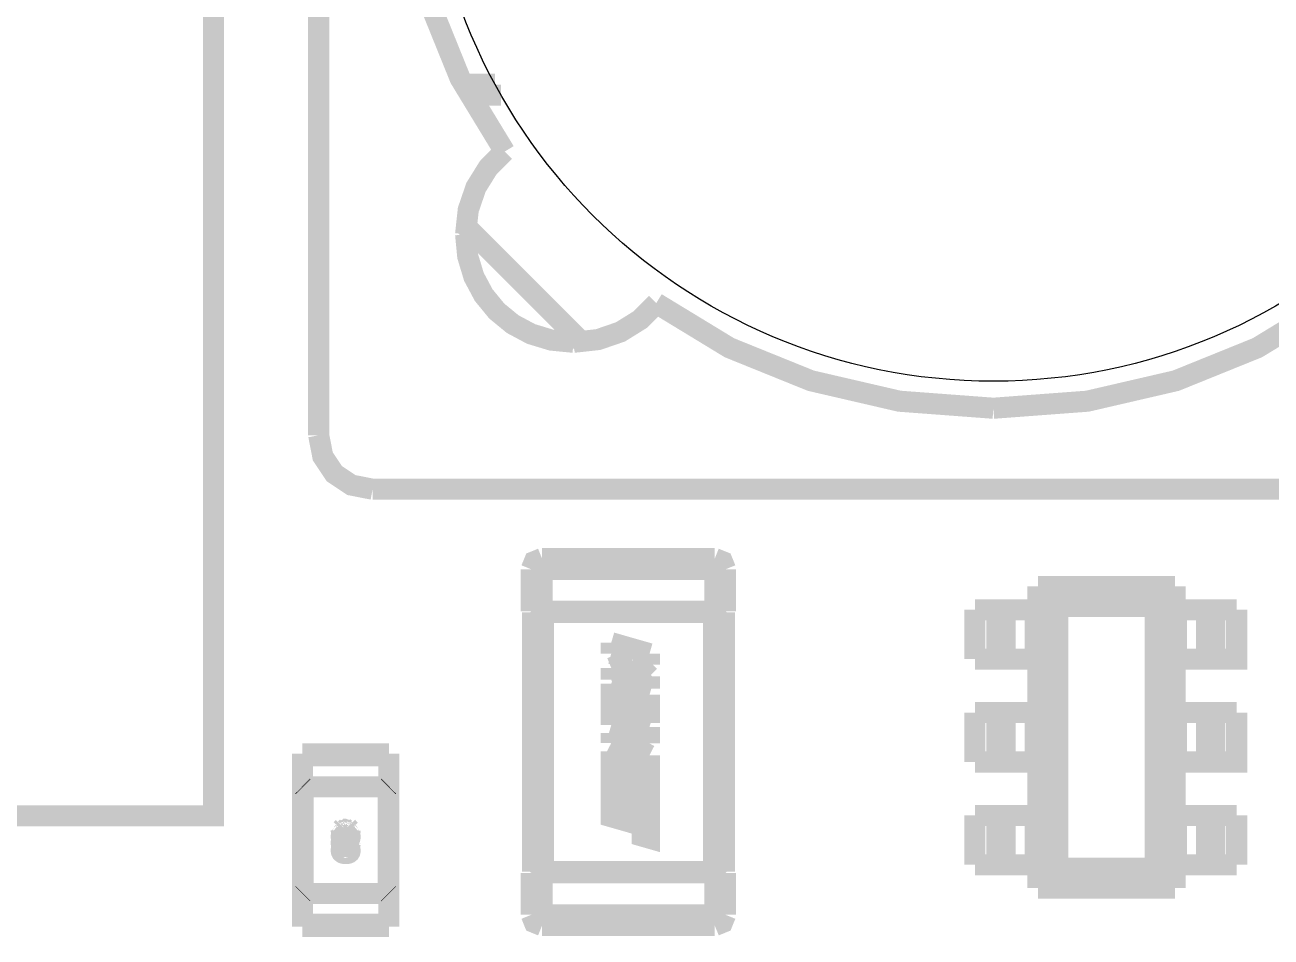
# Model space of a CAD drawing. Header units: inches. Extents: x -2.66 to 2.66, y -1.71 to 1.71.
# Drawn here: x 0.5274 to 1.0001, y -1.0771 to -0.7312 of the extents above; entities that cross this region are included whole.
import ezdxf

# ---------------------------------------------------------------- set-up
doc = ezdxf.new("R2010")
doc.units = ezdxf.units.IN
doc.layers.get('0').update_dxf_attribs({"linetype": 'CONTINUOUS'})

msp = doc.modelspace()

# ---------------------------------------------------------------- linework, layer by layer
at = {"const_width": 0.008}
for points in [[(0.638843, -0.886835), (0.638843, -0.415969)], [(0.638843, -0.886835), (0.638843, -0.415969)], [(0.638843, -0.886835), (0.638843, -0.415969)], [(0.57293, -0.621413), (0.59893, -0.621413), (0.59893, -1.031173), (0.207889, -1.031173), (0.207889, -0.621413), (0.233889, -0.621413)], [(0.57293, -0.621413), (0.59893, -0.621413), (0.59893, -1.031173), (0.207889, -1.031173), (0.207889, -0.621413), (0.233889, -0.621413)], [(0.57293, -0.621413), (0.59893, -0.621413), (0.59893, -1.031173), (0.207889, -1.031173), (0.207889, -0.621413), (0.233889, -0.621413)], [(0.669551, -0.651402), (0.672221, -0.687056), (0.679991, -0.720612), (0.692497, -0.751532), (0.70938, -0.779278)], [(0.669551, -0.651402), (0.672221, -0.687056), (0.679991, -0.720612), (0.692497, -0.751532), (0.70938, -0.779278)], [(0.669551, -0.651402), (0.672221, -0.687056), (0.679991, -0.720612), (0.692497, -0.751532), (0.70938, -0.779278)], [(0.69416, -0.753764), (0.705724, -0.753764)], [(0.69416, -0.753764), (0.705724, -0.753764)], [(0.69416, -0.753764), (0.705724, -0.753764)], [(0.708, -0.757858), (0.696303, -0.757858)], [(0.708, -0.757858), (0.696303, -0.757858)], [(0.708, -0.757858), (0.696303, -0.757858)], [(0.694565, -0.81064), (0.695579, -0.801339), (0.698497, -0.792853), (0.703133, -0.785395), (0.709301, -0.779183)], [(0.694565, -0.81064), (0.695579, -0.801339), (0.698497, -0.792853), (0.703133, -0.785395), (0.709301, -0.779183)], [(0.694565, -0.81064), (0.695579, -0.801339), (0.698497, -0.792853), (0.703133, -0.785395), (0.709301, -0.779183)], [(0.694565, -0.81064), (0.69538, -0.819012), (0.697724, -0.826754), (0.701448, -0.833716), (0.706401, -0.839749), (0.712433, -0.844702), (0.719396, -0.848426), (0.727138, -0.85077), (0.73551, -0.851585)], [(0.694565, -0.81064), (0.69538, -0.819012), (0.697724, -0.826754), (0.701448, -0.833716), (0.706401, -0.839749), (0.712433, -0.844702), (0.719396, -0.848426), (0.727138, -0.85077), (0.73551, -0.851585)], [(0.694565, -0.81064), (0.69538, -0.819012), (0.697724, -0.826754), (0.701448, -0.833716), (0.706401, -0.839749), (0.712433, -0.844702), (0.719396, -0.848426), (0.727138, -0.85077), (0.73551, -0.851585)], [(0.694681, -0.807555), (0.738594, -0.851468)], [(0.694681, -0.807555), (0.738594, -0.851468)], [(0.694681, -0.807555), (0.738594, -0.851468)], [(0.766967, -0.836849), (0.760755, -0.843017), (0.753297, -0.847653), (0.74481, -0.85057), (0.73551, -0.851585)], [(0.766967, -0.836849), (0.760755, -0.843017), (0.753297, -0.847653), (0.74481, -0.85057), (0.73551, -0.851585)], [(0.766967, -0.836849), (0.760755, -0.843017), (0.753297, -0.847653), (0.74481, -0.85057), (0.73551, -0.851585)], [(0.766871, -0.836769), (0.794617, -0.853652), (0.825537, -0.866159), (0.859094, -0.873928), (0.894748, -0.876598)], [(0.766871, -0.836769), (0.794617, -0.853652), (0.825537, -0.866159), (0.859094, -0.873928), (0.894748, -0.876598)], [(0.766871, -0.836769), (0.794617, -0.853652), (0.825537, -0.866159), (0.859094, -0.873928), (0.894748, -0.876598)], [(1.022625, -0.836769), (0.994879, -0.853652), (0.963959, -0.866159), (0.930402, -0.873928), (0.894748, -0.876598)], [(1.022625, -0.836769), (0.994879, -0.853652), (0.963959, -0.866159), (0.930402, -0.873928), (0.894748, -0.876598)], [(1.022625, -0.836769), (0.994879, -0.853652), (0.963959, -0.866159), (0.930402, -0.873928), (0.894748, -0.876598)], [(0.638843, -0.886835), (0.640422, -0.894892), (0.64476, -0.901389), (0.651258, -0.905728), (0.659315, -0.907307)], [(0.638843, -0.886835), (0.640422, -0.894892), (0.64476, -0.901389), (0.651258, -0.905728), (0.659315, -0.907307)], [(0.638843, -0.886835), (0.640422, -0.894892), (0.64476, -0.901389), (0.651258, -0.905728), (0.659315, -0.907307)], [(1.130181, -0.907307), (0.659315, -0.907307)], [(1.130181, -0.907307), (0.659315, -0.907307)], [(1.130181, -0.907307), (0.659315, -0.907307)], [(0.719469, -0.937669), (0.720652, -0.934757), (0.723563, -0.933574)], [(0.719469, -0.937669), (0.720652, -0.934757), (0.723563, -0.933574)], [(0.719469, -0.937669), (0.720652, -0.934757), (0.723563, -0.933574)], [(0.789075, -0.933574), (0.723563, -0.933574)], [(0.723563, -0.933574), (0.723563, -0.937669)], [(0.789075, -0.933574), (0.723563, -0.933574)], [(0.723563, -0.933574), (0.723563, -0.937669)], [(0.789075, -0.933574), (0.723563, -0.933574)], [(0.723563, -0.933574), (0.723563, -0.937669)], [(0.79317, -0.937669), (0.791986, -0.934757), (0.789075, -0.933574)], [(0.79317, -0.937669), (0.789075, -0.937669), (0.789075, -0.933574)], [(0.79317, -0.937669), (0.791986, -0.934757), (0.789075, -0.933574)], [(0.79317, -0.937669), (0.789075, -0.937669), (0.789075, -0.933574)], [(0.79317, -0.937669), (0.791986, -0.934757), (0.789075, -0.933574)], [(0.79317, -0.937669), (0.789075, -0.937669), (0.789075, -0.933574)], [(0.719469, -0.937669), (0.719469, -0.953555)], [(0.723563, -0.937669), (0.719469, -0.937669)], [(0.719469, -0.937669), (0.719469, -0.953555)], [(0.723563, -0.937669), (0.719469, -0.937669)], [(0.719469, -0.937669), (0.719469, -0.953555)], [(0.723563, -0.937669), (0.719469, -0.937669)], [(0.723563, -0.953555), (0.723563, -0.937669), (0.789075, -0.937669), (0.789075, -0.953555)], [(0.723563, -0.953555), (0.723563, -0.937669), (0.789075, -0.937669), (0.789075, -0.953555)], [(0.723563, -0.953555), (0.723563, -0.937669), (0.789075, -0.937669), (0.789075, -0.953555)], [(0.79317, -0.953555), (0.79317, -0.937669)], [(0.79317, -0.953555), (0.79317, -0.937669)], [(0.79317, -0.953555), (0.79317, -0.937669)], [(0.963638, -0.944178), (0.911638, -0.944178)], [(0.919209, -0.951748), (0.911638, -0.944178)], [(0.911638, -0.944178), (0.911638, -0.953018)], [(0.963638, -0.944178), (0.911638, -0.944178)], [(0.919209, -0.951748), (0.911638, -0.944178)], [(0.911638, -0.944178), (0.911638, -0.953018)], [(0.963638, -0.944178), (0.911638, -0.944178)], [(0.919209, -0.951748), (0.911638, -0.944178)], [(0.911638, -0.944178), (0.911638, -0.953018)], [(0.963638, -0.944178), (0.956067, -0.951748)], [(0.963638, -0.944178), (0.956067, -0.951748)], [(0.963638, -0.944178), (0.956067, -0.951748)], [(0.963638, -0.953018), (0.963638, -0.944178)], [(0.963638, -0.953018), (0.963638, -0.944178)], [(0.963638, -0.953018), (0.963638, -0.944178)], [(0.719469, -0.953555), (0.719944, -0.954046)], [(0.723563, -0.953555), (0.719469, -0.953555)], [(0.719469, -0.953555), (0.719944, -0.954046)], [(0.723563, -0.953555), (0.719469, -0.953555)], [(0.719469, -0.953555), (0.719944, -0.954046)], [(0.723563, -0.953555), (0.719469, -0.953555)], [(0.723563, -0.953555), (0.723563, -0.954046)], [(0.789075, -0.953555), (0.723563, -0.953555)], [(0.723563, -0.953555), (0.723563, -0.954046)], [(0.789075, -0.953555), (0.723563, -0.953555)], [(0.723563, -0.953555), (0.723563, -0.954046)], [(0.789075, -0.953555), (0.723563, -0.953555)], [(0.789075, -0.953555), (0.789075, -0.954046)], [(0.79317, -0.953555), (0.789075, -0.953555)], [(0.789075, -0.953555), (0.789075, -0.954046)], [(0.79317, -0.953555), (0.789075, -0.953555)], [(0.789075, -0.953555), (0.789075, -0.954046)], [(0.79317, -0.953555), (0.789075, -0.953555)], [(0.79317, -0.953555), (0.792694, -0.954046)], [(0.79317, -0.953555), (0.792694, -0.954046)], [(0.79317, -0.953555), (0.792694, -0.954046)], [(0.887718, -0.971738), (0.887718, -0.953018)], [(0.887718, -0.953018), (0.896038, -0.953018)], [(0.887718, -0.971738), (0.887718, -0.953018)], [(0.887718, -0.953018), (0.896038, -0.953018)], [(0.887718, -0.971738), (0.887718, -0.953018)], [(0.887718, -0.953018), (0.896038, -0.953018)], [(0.896038, -0.953018), (0.899158, -0.953018)], [(0.896038, -0.971738), (0.896038, -0.953018)], [(0.896038, -0.953018), (0.899158, -0.953018)], [(0.896038, -0.971738), (0.896038, -0.953018)], [(0.896038, -0.953018), (0.899158, -0.953018)], [(0.896038, -0.971738), (0.896038, -0.953018)], [(0.899158, -0.953018), (0.899158, -0.971738), (0.910598, -0.971738)], [(0.899158, -0.953018), (0.910598, -0.953018)], [(0.899158, -0.953018), (0.899158, -0.971738), (0.910598, -0.971738)], [(0.899158, -0.953018), (0.910598, -0.953018)], [(0.899158, -0.953018), (0.899158, -0.971738), (0.910598, -0.971738)], [(0.899158, -0.953018), (0.910598, -0.953018)], [(0.910598, -0.953018), (0.912017, -0.953018)], [(0.910598, -0.971738), (0.910598, -0.953018)], [(0.910598, -0.953018), (0.912017, -0.953018)], [(0.910598, -0.971738), (0.910598, -0.953018)], [(0.910598, -0.953018), (0.912017, -0.953018)], [(0.910598, -0.971738), (0.910598, -0.953018)], [(0.912017, -0.953018), (0.912017, -0.971738)], [(0.912017, -0.953018), (0.912017, -0.971738)], [(0.912017, -0.953018), (0.912017, -0.971738)], [(0.956067, -1.051007), (0.919209, -1.051007), (0.919209, -0.951748), (0.956067, -0.951748)], [(0.956067, -1.051007), (0.919209, -1.051007), (0.919209, -0.951748), (0.956067, -0.951748)], [(0.956067, -1.051007), (0.919209, -1.051007), (0.919209, -0.951748), (0.956067, -0.951748)], [(0.956067, -1.051007), (0.956067, -0.951748)], [(0.956067, -1.051007), (0.956067, -0.951748)], [(0.956067, -1.051007), (0.956067, -0.951748)], [(0.963259, -0.971738), (0.963259, -0.953018)], [(0.964158, -0.953018), (0.963259, -0.953018)], [(0.963259, -0.971738), (0.963259, -0.953018)], [(0.964158, -0.953018), (0.963259, -0.953018)], [(0.963259, -0.971738), (0.963259, -0.953018)], [(0.964158, -0.953018), (0.963259, -0.953018)], [(0.975598, -0.953018), (0.964158, -0.953018)], [(0.964158, -0.953018), (0.964158, -0.971738)], [(0.975598, -0.953018), (0.964158, -0.953018)], [(0.964158, -0.953018), (0.964158, -0.971738)], [(0.975598, -0.953018), (0.964158, -0.953018)], [(0.964158, -0.953018), (0.964158, -0.971738)], [(0.975598, -0.971738), (0.975598, -0.953018)], [(0.978718, -0.953018), (0.975598, -0.953018)], [(0.975598, -0.971738), (0.975598, -0.953018)], [(0.978718, -0.953018), (0.975598, -0.953018)], [(0.975598, -0.971738), (0.975598, -0.953018)], [(0.978718, -0.953018), (0.975598, -0.953018)], [(0.987038, -0.953018), (0.987038, -0.971738), (0.978718, -0.971738)], [(0.987038, -0.953018), (0.978718, -0.953018)], [(0.978718, -0.953018), (0.978718, -0.971738)], [(0.987038, -0.953018), (0.987038, -0.971738), (0.978718, -0.971738)], [(0.987038, -0.953018), (0.978718, -0.953018)], [(0.978718, -0.953018), (0.978718, -0.971738)], [(0.987038, -0.953018), (0.987038, -0.971738), (0.978718, -0.971738)], [(0.987038, -0.953018), (0.978718, -0.953018)], [(0.978718, -0.953018), (0.978718, -0.971738)], [(0.719656, -0.954047), (0.721721, -0.954044)], [(0.719656, -0.954047), (0.721721, -0.954044)], [(0.719656, -0.954047), (0.721721, -0.954044)], [(0.719919, -0.954045), (0.719919, -1.052316)], [(0.719919, -0.954045), (0.719919, -1.052316)], [(0.719919, -0.954045), (0.719919, -1.052316)], [(0.723785, -0.954047), (0.721721, -0.954044)], [(0.723785, -0.954047), (0.721721, -0.954044)], [(0.723785, -0.954047), (0.721721, -0.954044)], [(0.723563, -0.954046), (0.724014, -0.954045)], [(0.723563, -0.954046), (0.724014, -0.954045)], [(0.723563, -0.954046), (0.724014, -0.954045)], [(0.724014, -0.954045), (0.724055, -0.954045)], [(0.724014, -0.954045), (0.724055, -0.954045)], [(0.724014, -0.954045), (0.724055, -0.954045)], [(0.788584, -0.954045), (0.724055, -0.954045)], [(0.724055, -1.052316), (0.724055, -0.954045)], [(0.788584, -0.954045), (0.724055, -0.954045)], [(0.724055, -1.052316), (0.724055, -0.954045)], [(0.788584, -0.954045), (0.724055, -0.954045)], [(0.724055, -1.052316), (0.724055, -0.954045)], [(0.788584, -0.954045), (0.788625, -0.954045)], [(0.788584, -0.954045), (0.788584, -1.052316)], [(0.788584, -0.954045), (0.788625, -0.954045)], [(0.788584, -0.954045), (0.788584, -1.052316)], [(0.788584, -0.954045), (0.788625, -0.954045)], [(0.788584, -0.954045), (0.788584, -1.052316)], [(0.788625, -0.954045), (0.789075, -0.954046)], [(0.788625, -0.954045), (0.789075, -0.954046)], [(0.788625, -0.954045), (0.789075, -0.954046)], [(0.789152, -0.954046), (0.790917, -0.954037)], [(0.789152, -0.954046), (0.790917, -0.954037)], [(0.789152, -0.954046), (0.790917, -0.954037)], [(0.792683, -0.954046), (0.790917, -0.954037)], [(0.792683, -0.954046), (0.790917, -0.954037)], [(0.792683, -0.954046), (0.790917, -0.954037)], [(0.792719, -0.954045), (0.792719, -1.052316)], [(0.792719, -0.954045), (0.792719, -1.052316)], [(0.792719, -0.954045), (0.792719, -1.052316)], [(0.749809, -0.965511), (0.764325, -0.969683)], [(0.749809, -0.969643), (0.749809, -0.965511)], [(0.749809, -0.965511), (0.764325, -0.969683)], [(0.749809, -0.969643), (0.749809, -0.965511)], [(0.749809, -0.965511), (0.764325, -0.969683)], [(0.749809, -0.969643), (0.749809, -0.965511)], [(0.757691, -0.971902), (0.749809, -0.969643)], [(0.757691, -0.971902), (0.749809, -0.969643)], [(0.757691, -0.971902), (0.749809, -0.969643)], [(0.749809, -0.975065), (0.757691, -0.971902)], [(0.749809, -0.975065), (0.757691, -0.971902)], [(0.749809, -0.975065), (0.757691, -0.971902)], [(0.758135, -0.972042), (0.764325, -0.978211)], [(0.764325, -0.973816), (0.758135, -0.972042)], [(0.758135, -0.972042), (0.764325, -0.978211)], [(0.764325, -0.973816), (0.758135, -0.972042)], [(0.758135, -0.972042), (0.764325, -0.978211)], [(0.764325, -0.973816), (0.758135, -0.972042)], [(0.764325, -0.969683), (0.764325, -0.973816)], [(0.764325, -0.969683), (0.764325, -0.973816)], [(0.764325, -0.969683), (0.764325, -0.973816)], [(0.887718, -0.971738), (0.896038, -0.971738)], [(0.887718, -0.971738), (0.896038, -0.971738)], [(0.887718, -0.971738), (0.896038, -0.971738)], [(0.896038, -0.971738), (0.899158, -0.971738)], [(0.896038, -0.971738), (0.899158, -0.971738)], [(0.896038, -0.971738), (0.899158, -0.971738)], [(0.910598, -0.971738), (0.912017, -0.971738)], [(0.910598, -0.971738), (0.912017, -0.971738)], [(0.910598, -0.971738), (0.912017, -0.971738)], [(0.911638, -0.971738), (0.911638, -0.992018)], [(0.911638, -0.971738), (0.911638, -0.992018)], [(0.911638, -0.971738), (0.911638, -0.992018)], [(0.964158, -0.971738), (0.963259, -0.971738)], [(0.964158, -0.971738), (0.963259, -0.971738)], [(0.964158, -0.971738), (0.963259, -0.971738)], [(0.963638, -0.992018), (0.963638, -0.971738)], [(0.963638, -0.992018), (0.963638, -0.971738)], [(0.963638, -0.992018), (0.963638, -0.971738)], [(0.975598, -0.971738), (0.964158, -0.971738)], [(0.975598, -0.971738), (0.964158, -0.971738)], [(0.975598, -0.971738), (0.964158, -0.971738)], [(0.978718, -0.971738), (0.975598, -0.971738)], [(0.978718, -0.971738), (0.975598, -0.971738)], [(0.978718, -0.971738), (0.975598, -0.971738)], [(0.749809, -0.979482), (0.749809, -0.975065)], [(0.749809, -0.979482), (0.749809, -0.975065)], [(0.749809, -0.979482), (0.749809, -0.975065)], [(0.757691, -0.976215), (0.749809, -0.979482)], [(0.757691, -0.976215), (0.749809, -0.979482)], [(0.757691, -0.976215), (0.749809, -0.979482)], [(0.764325, -0.982988), (0.757691, -0.976215)], [(0.764325, -0.982988), (0.757691, -0.976215)], [(0.764325, -0.982988), (0.757691, -0.976215)], [(0.749809, -0.981102), (0.764325, -0.985275)], [(0.749809, -0.996741), (0.749809, -0.981102)], [(0.749809, -0.981102), (0.764325, -0.985275)], [(0.749809, -0.996741), (0.749809, -0.981102)], [(0.749809, -0.981102), (0.764325, -0.985275)], [(0.749809, -0.996741), (0.749809, -0.981102)], [(0.764325, -0.978211), (0.764325, -0.982988)], [(0.764325, -0.978211), (0.764325, -0.982988)], [(0.764325, -0.978211), (0.764325, -0.982988)], [(0.752571, -0.986022), (0.752571, -0.994069)], [(0.756179, -0.98705), (0.752571, -0.986022)], [(0.752571, -0.986022), (0.752571, -0.994069)], [(0.756179, -0.98705), (0.752571, -0.986022)], [(0.752571, -0.986022), (0.752571, -0.994069)], [(0.756179, -0.98705), (0.752571, -0.986022)], [(0.756179, -0.99328), (0.756179, -0.98705)], [(0.756179, -0.99328), (0.756179, -0.98705)], [(0.756179, -0.99328), (0.756179, -0.98705)], [(0.764325, -0.985275), (0.764325, -0.996)], [(0.764325, -0.985275), (0.764325, -0.996)], [(0.764325, -0.985275), (0.764325, -0.996)], [(0.758862, -0.987815), (0.758862, -0.994046)], [(0.761562, -0.988601), (0.758862, -0.987815)], [(0.758862, -0.987815), (0.758862, -0.994046)], [(0.761562, -0.988601), (0.758862, -0.987815)], [(0.758862, -0.987815), (0.758862, -0.994046)], [(0.761562, -0.988601), (0.758862, -0.987815)], [(0.761562, -0.995215), (0.761562, -0.988601)], [(0.761562, -0.995215), (0.761562, -0.988601)], [(0.761562, -0.995215), (0.761562, -0.988601)], [(0.752571, -0.994069), (0.764325, -0.997448)], [(0.752571, -0.994069), (0.764325, -0.997448)], [(0.752571, -0.994069), (0.764325, -0.997448)], [(0.758862, -0.994046), (0.756179, -0.99328)], [(0.758862, -0.994046), (0.756179, -0.99328)], [(0.758862, -0.994046), (0.756179, -0.99328)], [(0.764325, -0.996), (0.761562, -0.995215)], [(0.764325, -0.996), (0.761562, -0.995215)], [(0.764325, -0.996), (0.761562, -0.995215)], [(0.887718, -1.010738), (0.887718, -0.992018)], [(0.887718, -0.992018), (0.896038, -0.992018)], [(0.887718, -1.010738), (0.887718, -0.992018)], [(0.887718, -0.992018), (0.896038, -0.992018)], [(0.887718, -1.010738), (0.887718, -0.992018)], [(0.887718, -0.992018), (0.896038, -0.992018)], [(0.896038, -0.992018), (0.899158, -0.992018)], [(0.896038, -1.010738), (0.896038, -0.992018)], [(0.896038, -0.992018), (0.899158, -0.992018)], [(0.896038, -1.010738), (0.896038, -0.992018)], [(0.896038, -0.992018), (0.899158, -0.992018)], [(0.896038, -1.010738), (0.896038, -0.992018)], [(0.899158, -0.992018), (0.899158, -1.010738), (0.910598, -1.010738)], [(0.899158, -0.992018), (0.910598, -0.992018)], [(0.899158, -0.992018), (0.899158, -1.010738), (0.910598, -1.010738)], [(0.899158, -0.992018), (0.910598, -0.992018)], [(0.899158, -0.992018), (0.899158, -1.010738), (0.910598, -1.010738)], [(0.899158, -0.992018), (0.910598, -0.992018)], [(0.910598, -0.992018), (0.912017, -0.992018)], [(0.910598, -1.010738), (0.910598, -0.992018)], [(0.910598, -0.992018), (0.912017, -0.992018)], [(0.910598, -1.010738), (0.910598, -0.992018)], [(0.910598, -0.992018), (0.912017, -0.992018)], [(0.910598, -1.010738), (0.910598, -0.992018)], [(0.912017, -0.992018), (0.912017, -1.010738)], [(0.912017, -0.992018), (0.912017, -1.010738)], [(0.912017, -0.992018), (0.912017, -1.010738)], [(0.963259, -1.010738), (0.963259, -0.992018)], [(0.964158, -0.992018), (0.963259, -0.992018)], [(0.963259, -1.010738), (0.963259, -0.992018)], [(0.964158, -0.992018), (0.963259, -0.992018)], [(0.963259, -1.010738), (0.963259, -0.992018)], [(0.964158, -0.992018), (0.963259, -0.992018)], [(0.975598, -0.992018), (0.964158, -0.992018)], [(0.964158, -0.992018), (0.964158, -1.010738)], [(0.975598, -0.992018), (0.964158, -0.992018)], [(0.964158, -0.992018), (0.964158, -1.010738)], [(0.975598, -0.992018), (0.964158, -0.992018)], [(0.964158, -0.992018), (0.964158, -1.010738)], [(0.975598, -1.010738), (0.975598, -0.992018)], [(0.978718, -0.992018), (0.975598, -0.992018)], [(0.975598, -1.010738), (0.975598, -0.992018)], [(0.978718, -0.992018), (0.975598, -0.992018)], [(0.975598, -1.010738), (0.975598, -0.992018)], [(0.978718, -0.992018), (0.975598, -0.992018)], [(0.987038, -0.992018), (0.987038, -1.010738), (0.978718, -1.010738)], [(0.987038, -0.992018), (0.978718, -0.992018)], [(0.978718, -0.992018), (0.978718, -1.010738)], [(0.987038, -0.992018), (0.987038, -1.010738), (0.978718, -1.010738)], [(0.987038, -0.992018), (0.978718, -0.992018)], [(0.978718, -0.992018), (0.978718, -1.010738)], [(0.987038, -0.992018), (0.987038, -1.010738), (0.978718, -1.010738)], [(0.987038, -0.992018), (0.978718, -0.992018)], [(0.978718, -0.992018), (0.978718, -1.010738)], [(0.762733, -1.000451), (0.749809, -0.996741)], [(0.762733, -1.000451), (0.749809, -0.996741)], [(0.762733, -1.000451), (0.749809, -0.996741)], [(0.749809, -0.999727), (0.762733, -1.000451)], [(0.749809, -1.003597), (0.749809, -0.999727)], [(0.749809, -0.999727), (0.762733, -1.000451)], [(0.749809, -1.003597), (0.749809, -0.999727)], [(0.749809, -0.999727), (0.762733, -1.000451)], [(0.749809, -1.003597), (0.749809, -0.999727)], [(0.764325, -0.997448), (0.764325, -1.00363)], [(0.764325, -0.997448), (0.764325, -1.00363)], [(0.764325, -0.997448), (0.764325, -1.00363)], [(0.762795, -1.010452), (0.749809, -1.003597)], [(0.762795, -1.010452), (0.749809, -1.003597)], [(0.762795, -1.010452), (0.749809, -1.003597)], [(0.753955, -1.002941), (0.764325, -1.008215)], [(0.764325, -1.00363), (0.753955, -1.002941)], [(0.753955, -1.002941), (0.764325, -1.008215)], [(0.764325, -1.00363), (0.753955, -1.002941)], [(0.753955, -1.002941), (0.764325, -1.008215)], [(0.764325, -1.00363), (0.753955, -1.002941)], [(0.632701, -1.007622), (0.665457, -1.007622)], [(0.632701, -1.007622), (0.632701, -1.008441)], [(0.632701, -1.007622), (0.665457, -1.007622)], [(0.632701, -1.007622), (0.632701, -1.008441)], [(0.632701, -1.007622), (0.665457, -1.007622)], [(0.632701, -1.007622), (0.632701, -1.008441)], [(0.632742, -1.00885), (0.632701, -1.00885), (0.632701, -1.008441)], [(0.632701, -1.008441), (0.665457, -1.008441)], [(0.632742, -1.00885), (0.632701, -1.00885), (0.632701, -1.008441)], [(0.632701, -1.008441), (0.665457, -1.008441)], [(0.632742, -1.00885), (0.632701, -1.00885), (0.632701, -1.008441)], [(0.632701, -1.008441), (0.665457, -1.008441)], [(0.632701, -1.071906), (0.632701, -1.00885)], [(0.632701, -1.071906), (0.632701, -1.00885)], [(0.632701, -1.071906), (0.632701, -1.00885)], [(0.632742, -1.020315), (0.632742, -1.00885)], [(0.632742, -1.020315), (0.632742, -1.00885)], [(0.632742, -1.020315), (0.632742, -1.00885)], [(0.665457, -1.008441), (0.665457, -1.00885), (0.665416, -1.00885), (0.665416, -1.020315), (0.665347, -1.020315)], [(0.665457, -1.008441), (0.665457, -1.00885), (0.665416, -1.00885), (0.665416, -1.020315), (0.665347, -1.020315)], [(0.665457, -1.008441), (0.665457, -1.00885), (0.665416, -1.00885), (0.665416, -1.020315), (0.665347, -1.020315)], [(0.665457, -1.008441), (0.665457, -1.007622)], [(0.665457, -1.008441), (0.665457, -1.007622)], [(0.665457, -1.008441), (0.665457, -1.007622)], [(0.665457, -1.00885), (0.665457, -1.071906)], [(0.665457, -1.00885), (0.665457, -1.071906)], [(0.665457, -1.00885), (0.665457, -1.071906)], [(0.749809, -1.006723), (0.762795, -1.010452)], [(0.749809, -1.010412), (0.749809, -1.006723)], [(0.749809, -1.006723), (0.762795, -1.010452)], [(0.749809, -1.010412), (0.749809, -1.006723)], [(0.749809, -1.006723), (0.762795, -1.010452)], [(0.749809, -1.010412), (0.749809, -1.006723)], [(0.764325, -1.014585), (0.749809, -1.010412)], [(0.764325, -1.014585), (0.749809, -1.010412)], [(0.764325, -1.014585), (0.749809, -1.010412)], [(0.764325, -1.008215), (0.764325, -1.014585)], [(0.764325, -1.008215), (0.764325, -1.014585)], [(0.764325, -1.008215), (0.764325, -1.014585)], [(0.887718, -1.010738), (0.896038, -1.010738)], [(0.887718, -1.010738), (0.896038, -1.010738)], [(0.887718, -1.010738), (0.896038, -1.010738)], [(0.896038, -1.010738), (0.899158, -1.010738)], [(0.896038, -1.010738), (0.899158, -1.010738)], [(0.896038, -1.010738), (0.899158, -1.010738)], [(0.910598, -1.010738), (0.912017, -1.010738)], [(0.910598, -1.010738), (0.912017, -1.010738)], [(0.910598, -1.010738), (0.912017, -1.010738)], [(0.911638, -1.010738), (0.911638, -1.031018)], [(0.911638, -1.010738), (0.911638, -1.031018)], [(0.911638, -1.010738), (0.911638, -1.031018)], [(0.964158, -1.010738), (0.963259, -1.010738)], [(0.964158, -1.010738), (0.963259, -1.010738)], [(0.964158, -1.010738), (0.963259, -1.010738)], [(0.963638, -1.031018), (0.963638, -1.010738)], [(0.963638, -1.031018), (0.963638, -1.010738)], [(0.963638, -1.031018), (0.963638, -1.010738)], [(0.975598, -1.010738), (0.964158, -1.010738)], [(0.975598, -1.010738), (0.964158, -1.010738)], [(0.975598, -1.010738), (0.964158, -1.010738)], [(0.978718, -1.010738), (0.975598, -1.010738)], [(0.978718, -1.010738), (0.975598, -1.010738)], [(0.978718, -1.010738), (0.975598, -1.010738)], [(0.758862, -1.025102), (0.756179, -1.024335), (0.756179, -1.018107), (0.752571, -1.017077), (0.752571, -1.02391), (0.749809, -1.023126), (0.749809, -1.012159), (0.764325, -1.01633), (0.764325, -1.039634), (0.761522, -1.038828), (0.761522, -1.034857), (0.749809, -1.031491), (0.749809, -1.027356), (0.761522, -1.030723), (0.761543, -1.02631), (0.761562, -1.019658), (0.758862, -1.018872), (0.758862, -1.025102)], [(0.758862, -1.025102), (0.756179, -1.024335), (0.756179, -1.018107), (0.752571, -1.017077), (0.752571, -1.02391), (0.749809, -1.023126), (0.749809, -1.012159), (0.764325, -1.01633), (0.764325, -1.039634), (0.761522, -1.038828), (0.761522, -1.034857), (0.749809, -1.031491), (0.749809, -1.027356), (0.761522, -1.030723), (0.761543, -1.02631), (0.761562, -1.019658), (0.758862, -1.018872), (0.758862, -1.025102)], [(0.758862, -1.025102), (0.756179, -1.024335), (0.756179, -1.018107), (0.752571, -1.017077), (0.752571, -1.02391), (0.749809, -1.023126), (0.749809, -1.012159), (0.764325, -1.01633), (0.764325, -1.039634), (0.761522, -1.038828), (0.761522, -1.034857), (0.749809, -1.031491), (0.749809, -1.027356), (0.761522, -1.030723), (0.761543, -1.02631), (0.761562, -1.019658), (0.758862, -1.018872), (0.758862, -1.025102)], [(0.632701, -1.019906), (0.632742, -1.019946)], [(0.632742, -1.019906), (0.632701, -1.019906)], [(0.632701, -1.019906), (0.632701, -1.06085)], [(0.632701, -1.019906), (0.632742, -1.019946)], [(0.632742, -1.019906), (0.632701, -1.019906)], [(0.632701, -1.019906), (0.632701, -1.06085)], [(0.632701, -1.019906), (0.632742, -1.019946)], [(0.632742, -1.019906), (0.632701, -1.019906)], [(0.632701, -1.019906), (0.632701, -1.06085)], [(0.632811, -1.020015), (0.63292, -1.020125)], [(0.632811, -1.020015), (0.63292, -1.020125)], [(0.632811, -1.020015), (0.63292, -1.020125)], [(0.665237, -1.060631), (0.63292, -1.060631), (0.63292, -1.020125), (0.665237, -1.020125), (0.665237, -1.060631)], [(0.665237, -1.060631), (0.63292, -1.060631), (0.63292, -1.020125), (0.665237, -1.020125), (0.665237, -1.060631)], [(0.665237, -1.060631), (0.63292, -1.060631), (0.63292, -1.020125), (0.665237, -1.020125), (0.665237, -1.060631)], [(0.665237, -1.020125), (0.665347, -1.020015)], [(0.665237, -1.020125), (0.665347, -1.020015)], [(0.665237, -1.020125), (0.665347, -1.020015)], [(0.665457, -1.019906), (0.665416, -1.019906)], [(0.665416, -1.019946), (0.665457, -1.019906)], [(0.665457, -1.019906), (0.665416, -1.019906)], [(0.665416, -1.019946), (0.665457, -1.019906)], [(0.665457, -1.019906), (0.665416, -1.019906)], [(0.665416, -1.019946), (0.665457, -1.019906)], [(0.665457, -1.06085), (0.665457, -1.019906)], [(0.665457, -1.06085), (0.665457, -1.019906)], [(0.665457, -1.06085), (0.665457, -1.019906)], [(0.632811, -1.020315), (0.632742, -1.020315)], [(0.632811, -1.020315), (0.632742, -1.020315)], [(0.632811, -1.020315), (0.632742, -1.020315)], [(0.887718, -1.049738), (0.887718, -1.031018)], [(0.887718, -1.031018), (0.896038, -1.031018)], [(0.887718, -1.049738), (0.887718, -1.031018)], [(0.887718, -1.031018), (0.896038, -1.031018)], [(0.887718, -1.049738), (0.887718, -1.031018)], [(0.887718, -1.031018), (0.896038, -1.031018)], [(0.896038, -1.031018), (0.899158, -1.031018)], [(0.896038, -1.049738), (0.896038, -1.031018)], [(0.896038, -1.031018), (0.899158, -1.031018)], [(0.896038, -1.049738), (0.896038, -1.031018)], [(0.896038, -1.031018), (0.899158, -1.031018)], [(0.896038, -1.049738), (0.896038, -1.031018)], [(0.899158, -1.031018), (0.899158, -1.049738), (0.910598, -1.049738)], [(0.899158, -1.031018), (0.910598, -1.031018)], [(0.899158, -1.031018), (0.899158, -1.049738), (0.910598, -1.049738)], [(0.899158, -1.031018), (0.910598, -1.031018)], [(0.899158, -1.031018), (0.899158, -1.049738), (0.910598, -1.049738)], [(0.899158, -1.031018), (0.910598, -1.031018)], [(0.910598, -1.031018), (0.912017, -1.031018)], [(0.910598, -1.049738), (0.910598, -1.031018)], [(0.910598, -1.031018), (0.912017, -1.031018)], [(0.910598, -1.049738), (0.910598, -1.031018)], [(0.910598, -1.031018), (0.912017, -1.031018)], [(0.910598, -1.049738), (0.910598, -1.031018)], [(0.912017, -1.031018), (0.912017, -1.049738)], [(0.912017, -1.031018), (0.912017, -1.049738)], [(0.912017, -1.031018), (0.912017, -1.049738)], [(0.963259, -1.049738), (0.963259, -1.031018)], [(0.964158, -1.031018), (0.963259, -1.031018)], [(0.963259, -1.049738), (0.963259, -1.031018)], [(0.964158, -1.031018), (0.963259, -1.031018)], [(0.963259, -1.049738), (0.963259, -1.031018)], [(0.964158, -1.031018), (0.963259, -1.031018)], [(0.975598, -1.049738), (0.975598, -1.031018), (0.964158, -1.031018)], [(0.964158, -1.031018), (0.964158, -1.049738)], [(0.975598, -1.049738), (0.975598, -1.031018), (0.964158, -1.031018)], [(0.964158, -1.031018), (0.964158, -1.049738)], [(0.975598, -1.049738), (0.975598, -1.031018), (0.964158, -1.031018)], [(0.964158, -1.031018), (0.964158, -1.049738)], [(0.978718, -1.031018), (0.975598, -1.031018)], [(0.978718, -1.031018), (0.975598, -1.031018)], [(0.978718, -1.031018), (0.975598, -1.031018)], [(0.987038, -1.031018), (0.978718, -1.031018)], [(0.978718, -1.031018), (0.978718, -1.049738)], [(0.987038, -1.031018), (0.978718, -1.031018)], [(0.978718, -1.031018), (0.978718, -1.049738)], [(0.987038, -1.031018), (0.978718, -1.031018)], [(0.978718, -1.031018), (0.978718, -1.049738)], [(0.987038, -1.031018), (0.987038, -1.049738)], [(0.987038, -1.031018), (0.987038, -1.049738)], [(0.987038, -1.031018), (0.987038, -1.049738)], [(0.647381, -1.03637), (0.648201, -1.035522)], [(0.647381, -1.03637), (0.648201, -1.035522)], [(0.647381, -1.03637), (0.648201, -1.035522)], [(0.647381, -1.03637), (0.647393, -1.036511), (0.647395, -1.036593), (0.647438, -1.036919), (0.647641, -1.037408), (0.647686, -1.037454), (0.647745, -1.037483), (0.647924, -1.037497), (0.648006, -1.037495), (0.648086, -1.037486), (0.648116, -1.037479), (0.648143, -1.037464), (0.648155, -1.037452), (0.648161, -1.037437), (0.648164, -1.037416), (0.648154, -1.037376), (0.648072, -1.037222), (0.647969, -1.036977), (0.647923, -1.036702)], [(0.647381, -1.03637), (0.647393, -1.036511), (0.647395, -1.036593), (0.647438, -1.036919), (0.647641, -1.037408), (0.647686, -1.037454), (0.647745, -1.037483), (0.647924, -1.037497), (0.648006, -1.037495), (0.648086, -1.037486), (0.648116, -1.037479), (0.648143, -1.037464), (0.648155, -1.037452), (0.648161, -1.037437), (0.648164, -1.037416), (0.648154, -1.037376), (0.648072, -1.037222), (0.647969, -1.036977), (0.647923, -1.036702)], [(0.647381, -1.03637), (0.647393, -1.036511), (0.647395, -1.036593), (0.647438, -1.036919), (0.647641, -1.037408), (0.647686, -1.037454), (0.647745, -1.037483), (0.647924, -1.037497), (0.648006, -1.037495), (0.648086, -1.037486), (0.648116, -1.037479), (0.648143, -1.037464), (0.648155, -1.037452), (0.648161, -1.037437), (0.648164, -1.037416), (0.648154, -1.037376), (0.648072, -1.037222), (0.647969, -1.036977), (0.647923, -1.036702)], [(0.649066, -1.037892), (0.648984, -1.037893), (0.648657, -1.037908), (0.648331, -1.037949), (0.648063, -1.038019), (0.647881, -1.0381), (0.647625, -1.038302), (0.647468, -1.038566), (0.647396, -1.038943), (0.647393, -1.039041), (0.647396, -1.039122), (0.647448, -1.039448), (0.647599, -1.039744), (0.647838, -1.03997), (0.648034, -1.040077), (0.648329, -1.040174), (0.648633, -1.040227), (0.649092, -1.040252), (0.649174, -1.040252), (0.649501, -1.040237), (0.649826, -1.040195), (0.650093, -1.040124), (0.650281, -1.040041), (0.650522, -1.039851), (0.650686, -1.039585), (0.650761, -1.039218), (0.650765, -1.039104), (0.650762, -1.039022), (0.65071, -1.038696), (0.65056, -1.0384), (0.65032, -1.038173), (0.650125, -1.038067), (0.649837, -1.037971), (0.649539, -1.037919), (0.649066, -1.037892)], [(0.649066, -1.037892), (0.648984, -1.037893), (0.648657, -1.037908), (0.648331, -1.037949), (0.648063, -1.038019), (0.647881, -1.0381), (0.647625, -1.038302), (0.647468, -1.038566), (0.647396, -1.038943), (0.647393, -1.039041), (0.647396, -1.039122), (0.647448, -1.039448), (0.647599, -1.039744), (0.647838, -1.03997), (0.648034, -1.040077), (0.648329, -1.040174), (0.648633, -1.040227), (0.649092, -1.040252), (0.649174, -1.040252), (0.649501, -1.040237), (0.649826, -1.040195), (0.650093, -1.040124), (0.650281, -1.040041), (0.650522, -1.039851), (0.650686, -1.039585), (0.650761, -1.039218), (0.650765, -1.039104), (0.650762, -1.039022), (0.65071, -1.038696), (0.65056, -1.0384), (0.65032, -1.038173), (0.650125, -1.038067), (0.649837, -1.037971), (0.649539, -1.037919), (0.649066, -1.037892)], [(0.649066, -1.037892), (0.648984, -1.037893), (0.648657, -1.037908), (0.648331, -1.037949), (0.648063, -1.038019), (0.647881, -1.0381), (0.647625, -1.038302), (0.647468, -1.038566), (0.647396, -1.038943), (0.647393, -1.039041), (0.647396, -1.039122), (0.647448, -1.039448), (0.647599, -1.039744), (0.647838, -1.03997), (0.648034, -1.040077), (0.648329, -1.040174), (0.648633, -1.040227), (0.649092, -1.040252), (0.649174, -1.040252), (0.649501, -1.040237), (0.649826, -1.040195), (0.650093, -1.040124), (0.650281, -1.040041), (0.650522, -1.039851), (0.650686, -1.039585), (0.650761, -1.039218), (0.650765, -1.039104), (0.650762, -1.039022), (0.65071, -1.038696), (0.65056, -1.0384), (0.65032, -1.038173), (0.650125, -1.038067), (0.649837, -1.037971), (0.649539, -1.037919), (0.649066, -1.037892)], [(0.6491, -1.038567), (0.649823, -1.038628), (0.649991, -1.038694), (0.650116, -1.038792), (0.650197, -1.03892), (0.650235, -1.039079), (0.650196, -1.039229), (0.65011, -1.039352), (0.649976, -1.039448), (0.649796, -1.039518), (0.64906, -1.039578), (0.648337, -1.039518), (0.648168, -1.039452), (0.648043, -1.039356), (0.647961, -1.039228), (0.647923, -1.039069), (0.647961, -1.038919), (0.648047, -1.038796), (0.648181, -1.038699), (0.648363, -1.03863), (0.6491, -1.038567)], [(0.6491, -1.038567), (0.649823, -1.038628), (0.649991, -1.038694), (0.650116, -1.038792), (0.650197, -1.03892), (0.650235, -1.039079), (0.650196, -1.039229), (0.65011, -1.039352), (0.649976, -1.039448), (0.649796, -1.039518), (0.64906, -1.039578), (0.648337, -1.039518), (0.648168, -1.039452), (0.648043, -1.039356), (0.647961, -1.039228), (0.647923, -1.039069), (0.647961, -1.038919), (0.648047, -1.038796), (0.648181, -1.038699), (0.648363, -1.03863), (0.6491, -1.038567)], [(0.6491, -1.038567), (0.649823, -1.038628), (0.649991, -1.038694), (0.650116, -1.038792), (0.650197, -1.03892), (0.650235, -1.039079), (0.650196, -1.039229), (0.65011, -1.039352), (0.649976, -1.039448), (0.649796, -1.039518), (0.64906, -1.039578), (0.648337, -1.039518), (0.648168, -1.039452), (0.648043, -1.039356), (0.647961, -1.039228), (0.647923, -1.039069), (0.647961, -1.038919), (0.648047, -1.038796), (0.648181, -1.038699), (0.648363, -1.03863), (0.6491, -1.038567)], [(0.64792, -1.036654), (0.648318, -1.036244)], [(0.64792, -1.036654), (0.648318, -1.036244)], [(0.64792, -1.036654), (0.648318, -1.036244)], [(0.64792, -1.036654), (0.647923, -1.036702)], [(0.64792, -1.036654), (0.647923, -1.036702)], [(0.64792, -1.036654), (0.647923, -1.036702)], [(0.648201, -1.035522), (0.648235, -1.035521)], [(0.648201, -1.035522), (0.648235, -1.035521)], [(0.648201, -1.035522), (0.648235, -1.035521)], [(0.648978, -1.036127), (0.648235, -1.035521)], [(0.648978, -1.036127), (0.648235, -1.035521)], [(0.648978, -1.036127), (0.648235, -1.035521)], [(0.648318, -1.036245), (0.6484, -1.036252), (0.648525, -1.036294), (0.648636, -1.03638), (0.648725, -1.036521), (0.648785, -1.03677), (0.64879, -1.036885), (0.64879, -1.037185), (0.648795, -1.037226), (0.648807, -1.037252), (0.648829, -1.037273), (0.648863, -1.037288), (0.648991, -1.037304), (0.649025, -1.037304), (0.649107, -1.037302), (0.649186, -1.037292), (0.649223, -1.037278), (0.649248, -1.037259), (0.649262, -1.03724), (0.649269, -1.037217), (0.649272, -1.037178), (0.649272, -1.036884), (0.649273, -1.036802), (0.649333, -1.036477), (0.649412, -1.036327), (0.649513, -1.036226), (0.649642, -1.036165), (0.649772, -1.036148)], [(0.648318, -1.036245), (0.6484, -1.036252), (0.648525, -1.036294), (0.648636, -1.03638), (0.648725, -1.036521), (0.648785, -1.03677), (0.64879, -1.036885), (0.64879, -1.037185), (0.648795, -1.037226), (0.648807, -1.037252), (0.648829, -1.037273), (0.648863, -1.037288), (0.648991, -1.037304), (0.649025, -1.037304), (0.649107, -1.037302), (0.649186, -1.037292), (0.649223, -1.037278), (0.649248, -1.037259), (0.649262, -1.03724), (0.649269, -1.037217), (0.649272, -1.037178), (0.649272, -1.036884), (0.649273, -1.036802), (0.649333, -1.036477), (0.649412, -1.036327), (0.649513, -1.036226), (0.649642, -1.036165), (0.649772, -1.036148)], [(0.648318, -1.036245), (0.6484, -1.036252), (0.648525, -1.036294), (0.648636, -1.03638), (0.648725, -1.036521), (0.648785, -1.03677), (0.64879, -1.036885), (0.64879, -1.037185), (0.648795, -1.037226), (0.648807, -1.037252), (0.648829, -1.037273), (0.648863, -1.037288), (0.648991, -1.037304), (0.649025, -1.037304), (0.649107, -1.037302), (0.649186, -1.037292), (0.649223, -1.037278), (0.649248, -1.037259), (0.649262, -1.03724), (0.649269, -1.037217), (0.649272, -1.037178), (0.649272, -1.036884), (0.649273, -1.036802), (0.649333, -1.036477), (0.649412, -1.036327), (0.649513, -1.036226), (0.649642, -1.036165), (0.649772, -1.036148)], [(0.648985, -1.036126), (0.649745, -1.035378)], [(0.648985, -1.036126), (0.649745, -1.035378)], [(0.648985, -1.036126), (0.649745, -1.035378)], [(0.650779, -1.036482), (0.649745, -1.035378)], [(0.650779, -1.036482), (0.649745, -1.035378)], [(0.650779, -1.036482), (0.649745, -1.035378)], [(0.650241, -1.036653), (0.649772, -1.036148)], [(0.650241, -1.036653), (0.649772, -1.036148)], [(0.650241, -1.036653), (0.649772, -1.036148)], [(0.650235, -1.036732), (0.650042, -1.037511), (0.650046, -1.037533), (0.650056, -1.037549), (0.650078, -1.037567), (0.650117, -1.037581), (0.650191, -1.037591), (0.650267, -1.037594), (0.650349, -1.037593), (0.650517, -1.037569), (0.650581, -1.037538), (0.65061, -1.037507), (0.650664, -1.03738), (0.650727, -1.037115), (0.650765, -1.036656)], [(0.650235, -1.036732), (0.650042, -1.037511), (0.650046, -1.037533), (0.650056, -1.037549), (0.650078, -1.037567), (0.650117, -1.037581), (0.650191, -1.037591), (0.650267, -1.037594), (0.650349, -1.037593), (0.650517, -1.037569), (0.650581, -1.037538), (0.65061, -1.037507), (0.650664, -1.03738), (0.650727, -1.037115), (0.650765, -1.036656)], [(0.650235, -1.036732), (0.650042, -1.037511), (0.650046, -1.037533), (0.650056, -1.037549), (0.650078, -1.037567), (0.650117, -1.037581), (0.650191, -1.037591), (0.650267, -1.037594), (0.650349, -1.037593), (0.650517, -1.037569), (0.650581, -1.037538), (0.65061, -1.037507), (0.650664, -1.03738), (0.650727, -1.037115), (0.650765, -1.036656)], [(0.650241, -1.036653), (0.650235, -1.036733)], [(0.650241, -1.036653), (0.650235, -1.036733)], [(0.650241, -1.036653), (0.650235, -1.036733)], [(0.650779, -1.036482), (0.650765, -1.036655)], [(0.650779, -1.036482), (0.650765, -1.036655)], [(0.650779, -1.036482), (0.650765, -1.036655)], [(0.647923, -1.041405), (0.648027, -1.040833), (0.648023, -1.040806), (0.648012, -1.040788), (0.647997, -1.040774), (0.647966, -1.04076), (0.64782, -1.040744), (0.647754, -1.040744), (0.647672, -1.040746), (0.647595, -1.040758), (0.647551, -1.040775), (0.647522, -1.040797), (0.647491, -1.040848), (0.647423, -1.041085), (0.647393, -1.0414), (0.647395, -1.041482), (0.647437, -1.041808), (0.647605, -1.042196), (0.647897, -1.042497), (0.648056, -1.042591), (0.648223, -1.042665), (0.648545, -1.042757), (0.64871, -1.042785), (0.649206, -1.042815), (0.649288, -1.042814), (0.649615, -1.0428), (0.64994, -1.042752), (0.650173, -1.042681), (0.650484, -1.042493), (0.650576, -1.042389), (0.650704, -1.042141), (0.650765, -1.041711)], [(0.647923, -1.041405), (0.648027, -1.040833), (0.648023, -1.040806), (0.648012, -1.040788), (0.647997, -1.040774), (0.647966, -1.04076), (0.64782, -1.040744), (0.647754, -1.040744), (0.647672, -1.040746), (0.647595, -1.040758), (0.647551, -1.040775), (0.647522, -1.040797), (0.647491, -1.040848), (0.647423, -1.041085), (0.647393, -1.0414), (0.647395, -1.041482), (0.647437, -1.041808), (0.647605, -1.042196), (0.647897, -1.042497), (0.648056, -1.042591), (0.648223, -1.042665), (0.648545, -1.042757), (0.64871, -1.042785), (0.649206, -1.042815), (0.649288, -1.042814), (0.649615, -1.0428), (0.64994, -1.042752), (0.650173, -1.042681), (0.650484, -1.042493), (0.650576, -1.042389), (0.650704, -1.042141), (0.650765, -1.041711)], [(0.647923, -1.041405), (0.648027, -1.040833), (0.648023, -1.040806), (0.648012, -1.040788), (0.647997, -1.040774), (0.647966, -1.04076), (0.64782, -1.040744), (0.647754, -1.040744), (0.647672, -1.040746), (0.647595, -1.040758), (0.647551, -1.040775), (0.647522, -1.040797), (0.647491, -1.040848), (0.647423, -1.041085), (0.647393, -1.0414), (0.647395, -1.041482), (0.647437, -1.041808), (0.647605, -1.042196), (0.647897, -1.042497), (0.648056, -1.042591), (0.648223, -1.042665), (0.648545, -1.042757), (0.64871, -1.042785), (0.649206, -1.042815), (0.649288, -1.042814), (0.649615, -1.0428), (0.64994, -1.042752), (0.650173, -1.042681), (0.650484, -1.042493), (0.650576, -1.042389), (0.650704, -1.042141), (0.650765, -1.041711)], [(0.649066, -1.043114), (0.648984, -1.043115), (0.648657, -1.04313), (0.648331, -1.04317), (0.648063, -1.043241), (0.647881, -1.043321), (0.647625, -1.043523), (0.647468, -1.043788), (0.647396, -1.044165), (0.647393, -1.044263), (0.647396, -1.044344), (0.647448, -1.04467), (0.647599, -1.044966), (0.647838, -1.045192), (0.648034, -1.045299), (0.648329, -1.045396), (0.648633, -1.045448), (0.649092, -1.045474), (0.649174, -1.045474), (0.649501, -1.045458), (0.649826, -1.045417), (0.650093, -1.045346), (0.650281, -1.045262), (0.650522, -1.045073), (0.650686, -1.044807), (0.650761, -1.04444), (0.650765, -1.044326), (0.650762, -1.044244), (0.65071, -1.043918), (0.65056, -1.043622), (0.65032, -1.043394), (0.650125, -1.043289), (0.649837, -1.043193), (0.649539, -1.043141), (0.649066, -1.043114)], [(0.649066, -1.043114), (0.648984, -1.043115), (0.648657, -1.04313), (0.648331, -1.04317), (0.648063, -1.043241), (0.647881, -1.043321), (0.647625, -1.043523), (0.647468, -1.043788), (0.647396, -1.044165), (0.647393, -1.044263), (0.647396, -1.044344), (0.647448, -1.04467), (0.647599, -1.044966), (0.647838, -1.045192), (0.648034, -1.045299), (0.648329, -1.045396), (0.648633, -1.045448), (0.649092, -1.045474), (0.649174, -1.045474), (0.649501, -1.045458), (0.649826, -1.045417), (0.650093, -1.045346), (0.650281, -1.045262), (0.650522, -1.045073), (0.650686, -1.044807), (0.650761, -1.04444), (0.650765, -1.044326), (0.650762, -1.044244), (0.65071, -1.043918), (0.65056, -1.043622), (0.65032, -1.043394), (0.650125, -1.043289), (0.649837, -1.043193), (0.649539, -1.043141), (0.649066, -1.043114)], [(0.649066, -1.043114), (0.648984, -1.043115), (0.648657, -1.04313), (0.648331, -1.04317), (0.648063, -1.043241), (0.647881, -1.043321), (0.647625, -1.043523), (0.647468, -1.043788), (0.647396, -1.044165), (0.647393, -1.044263), (0.647396, -1.044344), (0.647448, -1.04467), (0.647599, -1.044966), (0.647838, -1.045192), (0.648034, -1.045299), (0.648329, -1.045396), (0.648633, -1.045448), (0.649092, -1.045474), (0.649174, -1.045474), (0.649501, -1.045458), (0.649826, -1.045417), (0.650093, -1.045346), (0.650281, -1.045262), (0.650522, -1.045073), (0.650686, -1.044807), (0.650761, -1.04444), (0.650765, -1.044326), (0.650762, -1.044244), (0.65071, -1.043918), (0.65056, -1.043622), (0.65032, -1.043394), (0.650125, -1.043289), (0.649837, -1.043193), (0.649539, -1.043141), (0.649066, -1.043114)], [(0.64906, -1.0448), (0.648337, -1.04474), (0.648168, -1.044674), (0.648043, -1.044577), (0.647961, -1.044449), (0.647923, -1.04429), (0.647961, -1.044141), (0.648046, -1.044018), (0.64818, -1.043921), (0.648362, -1.043851), (0.6491, -1.043788)], [(0.64906, -1.0448), (0.648337, -1.04474), (0.648168, -1.044674), (0.648043, -1.044577), (0.647961, -1.044449), (0.647923, -1.04429), (0.647961, -1.044141), (0.648046, -1.044018), (0.64818, -1.043921), (0.648362, -1.043851), (0.6491, -1.043788)], [(0.64906, -1.0448), (0.648337, -1.04474), (0.648168, -1.044674), (0.648043, -1.044577), (0.647961, -1.044449), (0.647923, -1.04429), (0.647961, -1.044141), (0.648046, -1.044018), (0.64818, -1.043921), (0.648362, -1.043851), (0.6491, -1.043788)], [(0.648836, -1.042154), (0.648754, -1.04215), (0.648429, -1.042096), (0.648198, -1.041986), (0.648048, -1.041838), (0.647955, -1.041648), (0.647923, -1.041403)], [(0.648836, -1.042154), (0.648754, -1.04215), (0.648429, -1.042096), (0.648198, -1.041986), (0.648048, -1.041838), (0.647955, -1.041648), (0.647923, -1.041403)], [(0.648836, -1.042154), (0.648754, -1.04215), (0.648429, -1.042096), (0.648198, -1.041986), (0.648048, -1.041838), (0.647955, -1.041648), (0.647923, -1.041403)], [(0.648644, -1.041435), (0.649532, -1.040548)], [(0.648644, -1.041435), (0.649532, -1.040548)], [(0.648644, -1.041435), (0.649532, -1.040548)], [(0.648644, -1.041435), (0.648646, -1.041479)], [(0.648644, -1.041435), (0.648646, -1.041479)], [(0.648644, -1.041435), (0.648646, -1.041479)], [(0.648645, -1.041491), (0.648645, -1.041478)], [(0.648645, -1.041491), (0.648645, -1.041478)], [(0.648645, -1.041491), (0.648645, -1.041478)], [(0.648645, -1.041491), (0.648836, -1.042154)], [(0.648645, -1.041491), (0.648836, -1.042154)], [(0.648645, -1.041491), (0.648836, -1.042154)], [(0.6491, -1.043788), (0.649823, -1.043849), (0.649991, -1.043916), (0.650116, -1.044013), (0.650197, -1.044142), (0.650235, -1.044301)], [(0.6491, -1.043788), (0.649823, -1.043849), (0.649991, -1.043916), (0.650116, -1.044013), (0.650197, -1.044142), (0.650235, -1.044301)], [(0.6491, -1.043788), (0.649823, -1.043849), (0.649991, -1.043916), (0.650116, -1.044013), (0.650197, -1.044142), (0.650235, -1.044301)], [(0.649175, -1.041644), (0.649611, -1.04122)], [(0.649175, -1.041644), (0.649611, -1.04122)], [(0.649175, -1.041644), (0.649611, -1.04122)], [(0.649338, -1.042141), (0.649221, -1.041894), (0.649175, -1.041644)], [(0.649338, -1.042141), (0.649221, -1.041894), (0.649175, -1.041644)], [(0.649338, -1.042141), (0.649221, -1.041894), (0.649175, -1.041644)], [(0.650235, -1.041678), (0.650213, -1.041786), (0.650166, -1.04188), (0.650092, -1.041959), (0.649993, -1.042024), (0.649717, -1.042111), (0.649338, -1.042141)], [(0.650235, -1.041678), (0.650213, -1.041786), (0.650166, -1.04188), (0.650092, -1.041959), (0.649993, -1.042024), (0.649717, -1.042111), (0.649338, -1.042141)], [(0.650235, -1.041678), (0.650213, -1.041786), (0.650166, -1.04188), (0.650092, -1.041959), (0.649993, -1.042024), (0.649717, -1.042111), (0.649338, -1.042141)], [(0.649614, -1.040552), (0.649532, -1.040548)], [(0.649614, -1.040552), (0.649532, -1.040548)], [(0.649614, -1.040552), (0.649532, -1.040548)], [(0.64968, -1.041226), (0.649611, -1.04122)], [(0.64968, -1.041226), (0.649611, -1.04122)], [(0.64968, -1.041226), (0.649611, -1.04122)], [(0.649614, -1.040551), (0.649677, -1.040549)], [(0.649614, -1.040551), (0.649677, -1.040549)], [(0.649614, -1.040551), (0.649677, -1.040549)], [(0.650767, -1.04164), (0.649677, -1.040549)], [(0.650767, -1.04164), (0.649677, -1.040549)], [(0.650767, -1.04164), (0.649677, -1.040549)], [(0.649681, -1.041226), (0.649754, -1.04122)], [(0.649681, -1.041226), (0.649754, -1.04122)], [(0.649681, -1.041226), (0.649754, -1.04122)], [(0.650235, -1.041678), (0.649754, -1.04122)], [(0.650235, -1.041678), (0.649754, -1.04122)], [(0.650235, -1.041678), (0.649754, -1.04122)], [(0.650767, -1.04164), (0.650765, -1.04171)], [(0.650767, -1.04164), (0.650765, -1.04171)], [(0.650767, -1.04164), (0.650765, -1.04171)], [(0.650235, -1.044301), (0.650196, -1.044451), (0.65011, -1.044574), (0.649976, -1.04467), (0.649796, -1.044739), (0.64906, -1.0448)], [(0.650235, -1.044301), (0.650196, -1.044451), (0.65011, -1.044574), (0.649976, -1.04467), (0.649796, -1.044739), (0.64906, -1.0448)], [(0.650235, -1.044301), (0.650196, -1.044451), (0.65011, -1.044574), (0.649976, -1.04467), (0.649796, -1.044739), (0.64906, -1.0448)], [(0.719469, -1.052806), (0.719944, -1.052315)], [(0.719469, -1.052806), (0.719944, -1.052315)], [(0.719469, -1.052806), (0.719944, -1.052315)], [(0.719469, -1.052806), (0.719469, -1.068692)], [(0.719469, -1.052806), (0.723563, -1.052806)], [(0.719469, -1.052806), (0.719469, -1.068692)], [(0.719469, -1.052806), (0.723563, -1.052806)], [(0.719469, -1.052806), (0.719469, -1.068692)], [(0.719469, -1.052806), (0.723563, -1.052806)], [(0.719956, -1.052315), (0.721721, -1.052324)], [(0.719956, -1.052315), (0.721721, -1.052324)], [(0.719956, -1.052315), (0.721721, -1.052324)], [(0.723486, -1.052315), (0.721721, -1.052324)], [(0.723486, -1.052315), (0.721721, -1.052324)], [(0.723486, -1.052315), (0.721721, -1.052324)], [(0.724014, -1.052316), (0.723563, -1.052315)], [(0.723563, -1.052315), (0.723563, -1.052806)], [(0.724014, -1.052316), (0.723563, -1.052315)], [(0.723563, -1.052315), (0.723563, -1.052806)], [(0.724014, -1.052316), (0.723563, -1.052315)], [(0.723563, -1.052315), (0.723563, -1.052806)], [(0.723563, -1.052806), (0.789075, -1.052806)], [(0.789075, -1.052806), (0.789075, -1.068692), (0.723563, -1.068692), (0.723563, -1.052806)], [(0.723563, -1.052806), (0.789075, -1.052806)], [(0.789075, -1.052806), (0.789075, -1.068692), (0.723563, -1.068692), (0.723563, -1.052806)], [(0.723563, -1.052806), (0.789075, -1.052806)], [(0.789075, -1.052806), (0.789075, -1.068692), (0.723563, -1.068692), (0.723563, -1.052806)], [(0.724055, -1.052316), (0.724014, -1.052316)], [(0.724055, -1.052316), (0.724014, -1.052316)], [(0.724055, -1.052316), (0.724014, -1.052316)], [(0.724055, -1.052316), (0.788584, -1.052316)], [(0.724055, -1.052316), (0.788584, -1.052316)], [(0.724055, -1.052316), (0.788584, -1.052316)], [(0.788625, -1.052316), (0.788584, -1.052316)], [(0.788625, -1.052316), (0.788584, -1.052316)], [(0.788625, -1.052316), (0.788584, -1.052316)], [(0.789075, -1.052315), (0.788625, -1.052316)], [(0.789075, -1.052315), (0.788625, -1.052316)], [(0.789075, -1.052315), (0.788625, -1.052316)], [(0.788853, -1.052313), (0.790917, -1.052317)], [(0.788853, -1.052313), (0.790917, -1.052317)], [(0.788853, -1.052313), (0.790917, -1.052317)], [(0.789075, -1.052315), (0.789075, -1.052806)], [(0.789075, -1.052315), (0.789075, -1.052806)], [(0.789075, -1.052315), (0.789075, -1.052806)], [(0.789075, -1.052806), (0.79317, -1.052806)], [(0.789075, -1.052806), (0.79317, -1.052806)], [(0.789075, -1.052806), (0.79317, -1.052806)], [(0.792982, -1.052313), (0.790917, -1.052317)], [(0.792982, -1.052313), (0.790917, -1.052317)], [(0.792982, -1.052313), (0.790917, -1.052317)], [(0.79317, -1.052806), (0.792694, -1.052315)], [(0.79317, -1.052806), (0.792694, -1.052315)], [(0.79317, -1.052806), (0.792694, -1.052315)], [(0.79317, -1.068692), (0.79317, -1.052806)], [(0.79317, -1.068692), (0.79317, -1.052806)], [(0.79317, -1.068692), (0.79317, -1.052806)], [(0.887718, -1.049738), (0.896038, -1.049738)], [(0.887718, -1.049738), (0.896038, -1.049738)], [(0.887718, -1.049738), (0.896038, -1.049738)], [(0.896038, -1.049738), (0.899158, -1.049738)], [(0.896038, -1.049738), (0.899158, -1.049738)], [(0.896038, -1.049738), (0.899158, -1.049738)], [(0.910598, -1.049738), (0.912017, -1.049738)], [(0.910598, -1.049738), (0.912017, -1.049738)], [(0.910598, -1.049738), (0.912017, -1.049738)], [(0.911638, -1.049738), (0.911638, -1.058578)], [(0.911638, -1.049738), (0.911638, -1.058578)], [(0.911638, -1.049738), (0.911638, -1.058578)], [(0.911638, -1.058578), (0.919209, -1.051007)], [(0.911638, -1.058578), (0.919209, -1.051007)], [(0.911638, -1.058578), (0.919209, -1.051007)], [(0.956067, -1.051007), (0.963638, -1.058578)], [(0.956067, -1.051007), (0.963638, -1.058578)], [(0.956067, -1.051007), (0.963638, -1.058578)], [(0.964158, -1.049738), (0.963259, -1.049738)], [(0.964158, -1.049738), (0.963259, -1.049738)], [(0.964158, -1.049738), (0.963259, -1.049738)], [(0.963638, -1.058578), (0.963638, -1.049738)], [(0.963638, -1.058578), (0.963638, -1.049738)], [(0.963638, -1.058578), (0.963638, -1.049738)], [(0.975598, -1.049738), (0.964158, -1.049738)], [(0.975598, -1.049738), (0.964158, -1.049738)], [(0.975598, -1.049738), (0.964158, -1.049738)], [(0.978718, -1.049738), (0.975598, -1.049738)], [(0.978718, -1.049738), (0.975598, -1.049738)], [(0.978718, -1.049738), (0.975598, -1.049738)], [(0.987038, -1.049738), (0.978718, -1.049738)], [(0.987038, -1.049738), (0.978718, -1.049738)], [(0.987038, -1.049738), (0.978718, -1.049738)], [(0.632701, -1.072315), (0.632701, -1.071906), (0.632742, -1.071906), (0.632742, -1.060441), (0.632811, -1.060441)], [(0.632701, -1.072315), (0.632701, -1.071906), (0.632742, -1.071906), (0.632742, -1.060441), (0.632811, -1.060441)], [(0.632701, -1.072315), (0.632701, -1.071906), (0.632742, -1.071906), (0.632742, -1.060441), (0.632811, -1.060441)], [(0.632742, -1.060809), (0.632701, -1.06085)], [(0.632742, -1.060809), (0.632701, -1.06085)], [(0.632742, -1.060809), (0.632701, -1.06085)], [(0.632701, -1.06085), (0.632742, -1.06085)], [(0.632701, -1.06085), (0.632742, -1.06085)], [(0.632701, -1.06085), (0.632742, -1.06085)], [(0.63292, -1.060631), (0.632811, -1.060741)], [(0.63292, -1.060631), (0.632811, -1.060741)], [(0.63292, -1.060631), (0.632811, -1.060741)], [(0.665237, -1.060631), (0.665347, -1.060741)], [(0.665237, -1.060631), (0.665347, -1.060741)], [(0.665237, -1.060631), (0.665347, -1.060741)], [(0.665347, -1.060441), (0.665416, -1.060441), (0.665416, -1.071906), (0.665457, -1.071906), (0.665457, -1.072315)], [(0.665347, -1.060441), (0.665416, -1.060441), (0.665416, -1.071906), (0.665457, -1.071906), (0.665457, -1.072315)], [(0.665347, -1.060441), (0.665416, -1.060441), (0.665416, -1.071906), (0.665457, -1.071906), (0.665457, -1.072315)], [(0.665416, -1.060809), (0.665457, -1.06085)], [(0.665416, -1.060809), (0.665457, -1.06085)], [(0.665416, -1.060809), (0.665457, -1.06085)], [(0.665416, -1.06085), (0.665457, -1.06085)], [(0.665416, -1.06085), (0.665457, -1.06085)], [(0.665416, -1.06085), (0.665457, -1.06085)], [(0.911638, -1.058578), (0.963638, -1.058578)], [(0.911638, -1.058578), (0.963638, -1.058578)], [(0.911638, -1.058578), (0.963638, -1.058578)], [(0.719469, -1.068692), (0.720652, -1.071603), (0.723563, -1.072787)], [(0.719469, -1.068692), (0.723563, -1.068692)], [(0.719469, -1.068692), (0.720652, -1.071603), (0.723563, -1.072787)], [(0.719469, -1.068692), (0.723563, -1.068692)], [(0.719469, -1.068692), (0.720652, -1.071603), (0.723563, -1.072787)], [(0.719469, -1.068692), (0.723563, -1.068692)], [(0.723563, -1.068692), (0.723563, -1.072787)], [(0.723563, -1.068692), (0.723563, -1.072787)], [(0.723563, -1.068692), (0.723563, -1.072787)], [(0.79317, -1.068692), (0.791986, -1.071603), (0.789075, -1.072787)], [(0.789075, -1.068692), (0.79317, -1.068692)], [(0.789075, -1.072787), (0.789075, -1.068692)], [(0.79317, -1.068692), (0.791986, -1.071603), (0.789075, -1.072787)], [(0.789075, -1.068692), (0.79317, -1.068692)], [(0.789075, -1.072787), (0.789075, -1.068692)], [(0.79317, -1.068692), (0.791986, -1.071603), (0.789075, -1.072787)], [(0.789075, -1.068692), (0.79317, -1.068692)], [(0.789075, -1.072787), (0.789075, -1.068692)], [(0.632701, -1.072315), (0.632701, -1.073134)], [(0.665457, -1.072315), (0.632701, -1.072315)], [(0.632701, -1.072315), (0.632701, -1.073134)], [(0.665457, -1.072315), (0.632701, -1.072315)], [(0.632701, -1.072315), (0.632701, -1.073134)], [(0.665457, -1.072315), (0.632701, -1.072315)], [(0.665457, -1.073134), (0.632701, -1.073134)], [(0.665457, -1.073134), (0.632701, -1.073134)], [(0.665457, -1.073134), (0.632701, -1.073134)], [(0.665457, -1.073134), (0.665457, -1.072315)], [(0.665457, -1.073134), (0.665457, -1.072315)], [(0.665457, -1.073134), (0.665457, -1.072315)], [(0.723563, -1.072787), (0.789075, -1.072787)], [(0.723563, -1.072787), (0.789075, -1.072787)], [(0.723563, -1.072787), (0.789075, -1.072787)]]:
    msp.add_lwpolyline(points, dxfattribs=at)
msp.add_circle((0.894748, -0.651402), 0.214961)
msp.add_circle((0.894748, -0.651402), 0.214961)
msp.add_circle((0.894748, -0.651402), 0.214961)

doc.saveas('drawing.dxf')
